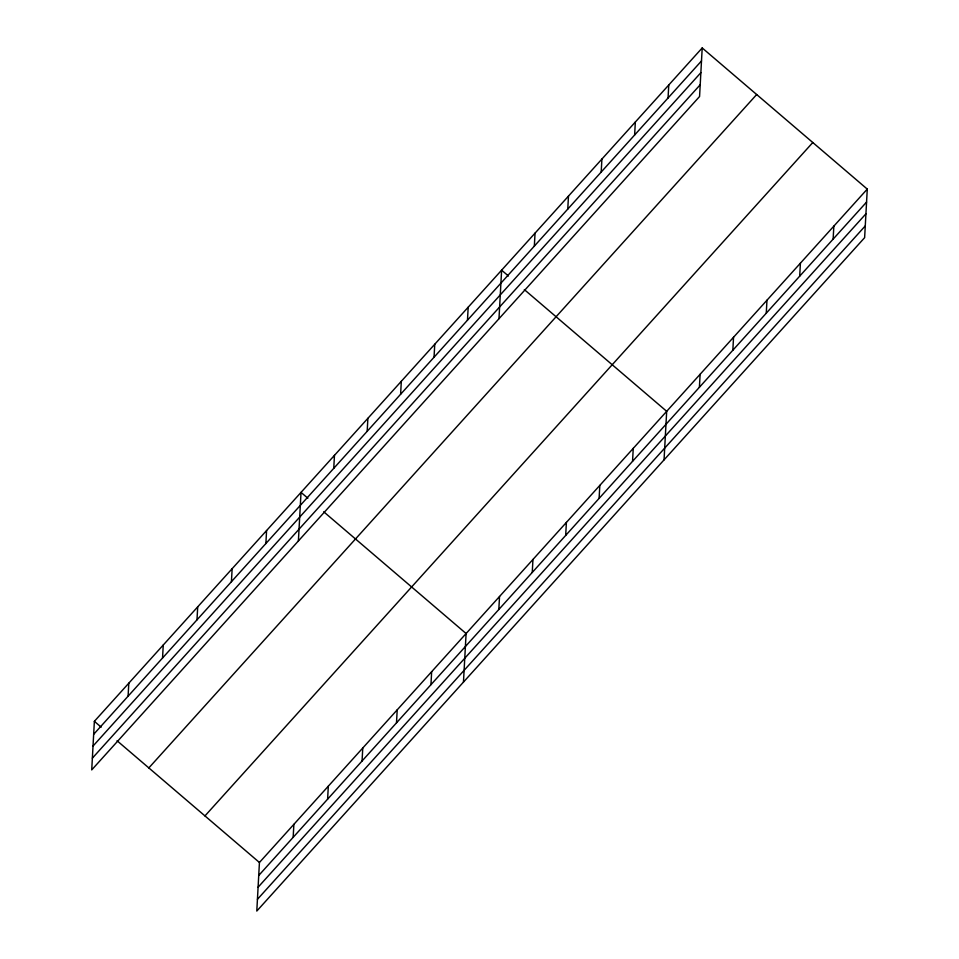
<?xml version="1.0" encoding="UTF-8"?>
<svg xmlns="http://www.w3.org/2000/svg" width="959" height="959" viewBox="0 0 959 959"><rect width="100%" height="100%" fill="white"/><g stroke="black" fill="none" stroke-linecap="round" stroke-linejoin="round"><path stroke-width="1.44" d="M702.204 47.95L94.366 721.336L91.728 769.897L699.567 96.511L702.204 47.95L867.272 189.103L864.634 237.664L256.796 911.05L259.433 862.489L867.272 189.103M128.098 696.174L128.806 683.18M162.55 658.006L163.246 645.023M196.991 619.85L197.698 606.867M231.431 581.693L232.138 568.711M265.883 543.537L266.578 530.543M298.393 540.948L301.03 492.387L307.839 498.212M293.166 837.315L293.874 824.332M333.756 468.34L334.463 455.357M327.618 799.159L328.314 786.176M367.189 431.298L367.884 418.316M362.058 761.002L362.766 748.02M400.622 394.269L401.318 381.274M396.499 722.846L397.206 709.852M434.043 357.228L434.751 344.245M430.951 684.69L431.646 671.696M467.477 320.198L468.184 307.204M463.461 682.101L466.098 633.539L323.722 511.794M498.98 318.724L501.617 270.174L508.426 275.988M498.824 609.492L499.531 596.498M534.343 246.115L535.038 233.133M532.257 572.451L532.952 559.469M567.776 209.086L568.471 196.092M565.69 535.422L566.385 522.427M601.197 172.045L601.904 159.062M599.111 498.38L599.819 485.398M634.63 135.015L635.337 122.021M632.544 461.339L633.252 448.356M668.063 97.974L668.771 84.991M664.048 459.876L666.685 411.315L524.309 289.582M699.411 387.268L700.118 374.286M732.844 350.239L733.539 337.244M766.265 313.197L766.972 300.215M799.698 276.156L800.405 263.174M833.131 239.127L833.839 226.132M93.658 734.33L701.497 60.932M93.023 746.066L700.861 72.68M92.364 758.161L700.202 84.764M148.837 767.919L756.675 94.533M204.962 815.917L812.8 142.519M258.726 875.483L866.564 202.085M258.091 887.219L865.929 213.821M257.432 899.314L865.27 225.916M94.366 721.336L101.175 727.162M117.058 740.744L259.433 862.489"/></g></svg>
